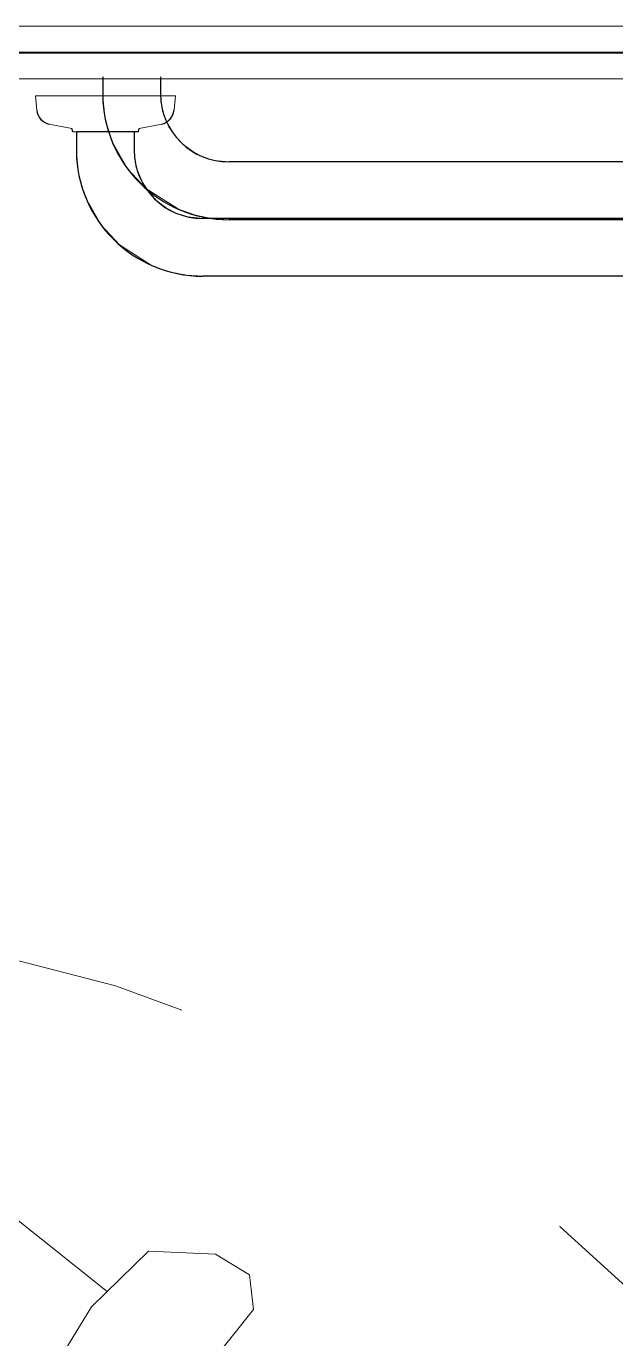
# Model space of a CAD drawing. Extents: x -14.2 to 52.3, y 2.5 to 90.9.
# Drawn here: x 41.493 to 41.83, y 15.724 to 16.474 of the extents above; entities that cross this region are included whole.
import ezdxf

# ---------------------------------------------------------------- set-up
doc = ezdxf.new("R2010")
doc.units = 0
doc.linetypes.add('limpo_PINI-PSG-PE-0102-LAZ-R00$0$IMPORT-IMPORT-DASHDOT', pattern=[1, 0.5, -0.25, 0, -0.25])
for name, color, linetype, lineweight, true_color in [('limpo_PINI-PSG-PE-0102-LAZ-R00$0$0-16', 7, 'limpo_PINI-PSG-PE-0102-LAZ-R00$0$IMPORT-IMPORT-DASHDOT', 5, 0x999999), ('limpo_PINI-PSG-PE-0102-LAZ-R00$0$0-19', 7, 'Continuous', 25, 0x999999), ('limpo_PINI-PSG-PE-0102-LAZ-R00$0$0-8', 7, 'Continuous', 5, 0x999999)]:
    doc.layers.add(name, color=color, linetype=linetype, lineweight=lineweight, true_color=true_color)
for name, color, linetype, lineweight in [('limpo_PINI-PSG-PE-0102-LAZ-R00$0$0-20', 7, 'Continuous', 5), ('limpo_PINI-PSG-PE-0102-LAZ-R00$0$A-WALL', 1, 'Continuous', 5), ('limpo_PINI-PSG-PE-0102-LAZ-R00$0$A-WALL-FNSH', 1, 'Continuous', 40), ('limpo_PINI-PSG-PE-0102-LAZ-R00$0$LAYOUT_AMB_LAZ_dwg', 8, 'Continuous', 5)]:
    doc.layers.add(name, color=color, linetype=linetype, lineweight=lineweight)
doc.layers.add('limpo_PINI-PSG-PE-0102-LAZ-R00$0$XR_ARQT', color=7, linetype='Continuous')
doc.layers.add('XR_ARQT', color=7, linetype='Continuous')

# ---------------------------------------------------------------- blocks, each defined once
blk = doc.blocks.new('limpo_PINI-PSG-PE-0102-LAZ-R00$0$LAZ GERAL - PNE_dwg-25011385-009 - PRE - PAV_ LAZER - GERAL')
at = {"layer": 'limpo_PINI-PSG-PE-0102-LAZ-R00$0$0-16'}
blk.add_circle((19.69375, -9.62106), 0.75, dxfattribs=at)
at = {"layer": 'limpo_PINI-PSG-PE-0102-LAZ-R00$0$0-19'}
for points in [[(19.90941, -8.38557), (19.90941, -8.38801), (19.90941, -8.39521), (19.90941, -8.39521)], [(19.94241, -8.38557), (19.94241, -8.38801), (19.94241, -8.3952), (19.94241, -8.3952)], [(19.90941, -8.3952), (19.90941, -8.43497), (19.94184, -8.46712), (19.98161, -8.46712)], [(19.94241, -8.3952), (19.94241, -8.41664), (19.9599, -8.43412), (19.98161, -8.43412)], [(20.67063, -8.43412), (20.67063, -8.43412), (19.98161, -8.43412), (19.98161, -8.43412)], [(20.67063, -8.46712), (20.67063, -8.46712), (19.98161, -8.46712), (19.98161, -8.46712)]]:
    blk.add_open_spline(points, degree=3, dxfattribs=at)
at = {"layer": 'limpo_PINI-PSG-PE-0102-LAZ-R00$0$0-20', "flags": 128}
for points in [[(19.90941, -8.38654), (19.90941, -8.3952), (19.90955, -8.3998), (19.91024, -8.40612), (19.91241, -8.41578), (19.91467, -8.42219), (19.92361, -8.43801), (19.93408, -8.44932), (19.95277, -8.46114), (19.9625, -8.46457), (19.97236, -8.46654), (19.98161, -8.46712), (20.67063, -8.46712)], [(20.67063, -8.43412), (19.98161, -8.43412), (19.97313, -8.43321), (19.9669, -8.43129), (19.96083, -8.42822), (19.95563, -8.42435), (19.95152, -8.42015), (19.9473, -8.41405), (19.94366, -8.405), (19.94255, -8.39852), (19.94241, -8.3952), (19.94241, -8.38654)]]:
    blk.add_lwpolyline(points, dxfattribs=at)
at = {"layer": 'limpo_PINI-PSG-PE-0102-LAZ-R00$0$0-8', "flags": 128}
for points in [[(19.81217, -9.09223), (19.85721, -9.03581), (19.91188, -9.07945)], [(19.84109, -9.17926), (19.87276, -9.15765), (19.87933, -9.12682), (19.90307, -9.08804), (19.93562, -9.0563), (19.97393, -9.05802), (19.99331, -9.06989), (19.99554, -9.0897), (19.96036, -9.13377), (19.91595, -9.1849), (19.8944, -9.20738), (19.86892, -9.26641), (19.82849, -9.33514)]]:
    blk.add_lwpolyline(points, dxfattribs=at)
blk = doc.blocks.new('limpo_PINI-PSG-PE-0102-LAZ-R00$0$LAYOUT_AMB_LAZ_dwg-2867451-5PPE_008_LAZER__P_A_0_09_')
at = {"color": 9, "lineweight": 5, "flags": 128}
for points in [[(50090, 10633.97), (50090.28, 10635.94), (50103.25, 10638.48), (50105.06, 10639.1), (50106.67, 10640.06), (50108.65, 10642.06), (50109.6, 10643.72), (50110.17, 10645.6), (50110.28, 10646.38), (50111.15, 10654.56), (50031.05, 10654.56), (50031.89, 10646.38), (50032.05, 10645.21), (50032.43, 10643.91), (50032.91, 10642.87), (50034.07, 10641.24), (50034.88, 10640.46), (50036.42, 10639.41), (50038.94, 10638.48), (50051.92, 10635.94), (50052.48, 10633.97), (50054.46, 10633.97), (50054.46, 10623.53), (50054.6, 10618.93), (50055.29, 10612.61), (50057.46, 10602.95), (50059.72, 10596.54), (50068.65, 10580.72), (50079.13, 10569.42), (50097.82, 10557.59), (50107.54, 10554.17), (50117.41, 10552.2), (50126.66, 10551.61), (50815.67, 10551.61)], [(50815.67, 10584.61), (50126.66, 10584.61), (50118.18, 10585.52), (50111.95, 10587.44), (50105.88, 10590.52), (50100.68, 10594.39), (50096.57, 10598.59), (50092.35, 10604.69), (50088.71, 10613.74), (50087.6, 10620.21), (50087.46, 10623.53), (50087.46, 10633.97)]]:
    blk.add_lwpolyline(points, dxfattribs=at)
at = {"color": 71, "lineweight": 25}
for points in [[(50103.25, 10638.48), (50106.92, 10639.33), (50110.02, 10642.43), (50110.3, 10646.66)], [(50031.89, 10646.38), (50032.17, 10642.43), (50035, 10639.33), (50038.94, 10638.48)], [(50052.48, 10633.97), (50052.48, 10633.97), (50051.92, 10635.94), (50051.92, 10635.94)], [(50054.46, 10633.96), (50054.46, 10633.96), (50054.46, 10623.53), (50054.46, 10623.53)], [(50090, 10633.97), (50090, 10633.97), (50054.74, 10633.97), (50054.74, 10633.97)], [(50087.46, 10633.97), (50087.46, 10633.97), (50087.46, 10623.53), (50087.46, 10623.53)], [(50090, 10633.97), (50090, 10633.97), (50090.28, 10635.94), (50090.28, 10635.94)], [(50054.46, 10623.53), (50054.46, 10583.77), (50086.89, 10551.61), (50126.66, 10551.61)], [(50087.46, 10623.53), (50087.46, 10602.1), (50104.94, 10584.61), (50126.66, 10584.61)], [(50815.67, 10584.61), (50815.67, 10584.61), (50126.66, 10584.61), (50126.66, 10584.61)], [(50815.67, 10551.61), (50815.67, 10551.61), (50126.66, 10551.61), (50126.66, 10551.61)]]:
    blk.add_open_spline(points, degree=3, dxfattribs=at)
blk = doc.blocks.new('limpo_PINI-PSG-PE-0102-LAZ-R00$0$A$C745163c0')
at = {"layer": 'limpo_PINI-PSG-PE-0102-LAZ-R00$0$A-WALL', "color": 50}
blk.add_line((28436.82, -5135.19), (25895, -5135.19), dxfattribs=at)
at = {"layer": 'limpo_PINI-PSG-PE-0102-LAZ-R00$0$A-WALL', "color": 170, "lineweight": 40}
blk.add_line((25910, -5150.19), (28449.46, -5150.19), dxfattribs=at)
at = {"layer": 'limpo_PINI-PSG-PE-0102-LAZ-R00$0$A-WALL-FNSH', "lineweight": 5}
blk.add_line((25925, -5165.19), (28431.66, -5165.19), dxfattribs=at)
at = {"layer": 'limpo_PINI-PSG-PE-0102-LAZ-R00$0$LAYOUT_AMB_LAZ_dwg', "color": 9}
blk.add_blockref('limpo_PINI-PSG-PE-0102-LAZ-R00$0$LAYOUT_AMB_LAZ_dwg-2867451-5PPE_008_LAZER__P_A_0_09_', (-22615.15, -15829.56), dxfattribs=at)
blk = doc.blocks.new('limpo_PINI-PSG-PE-0102-LAZ-R00')
at = {"layer": 'limpo_PINI-PSG-PE-0102-LAZ-R00$0$XR_ARQT', "xscale": 0.001000000000038553, "yscale": 0.001000000000038553, "zscale": 0.001000000000038553}
blk.add_blockref('limpo_PINI-PSG-PE-0102-LAZ-R00$0$A$C745163c0', (14.12396, 21.59203), dxfattribs=at)
at = {"layer": 'limpo_PINI-PSG-PE-0102-LAZ-R00$0$XR_ARQT'}
blk.add_blockref('limpo_PINI-PSG-PE-0102-LAZ-R00$0$LAZ GERAL - PNE_dwg-25011385-009 - PRE - PAV_ LAZER - GERAL', (21.66891, 24.81343), dxfattribs=at)

msp = doc.modelspace()

# ---------------------------------------------------------------- block references
at = {"layer": 'XR_ARQT'}
msp.add_blockref('limpo_PINI-PSG-PE-0102-LAZ-R00', (-0.04177, 0.01702), dxfattribs=at)

doc.saveas('drawing.dxf')
